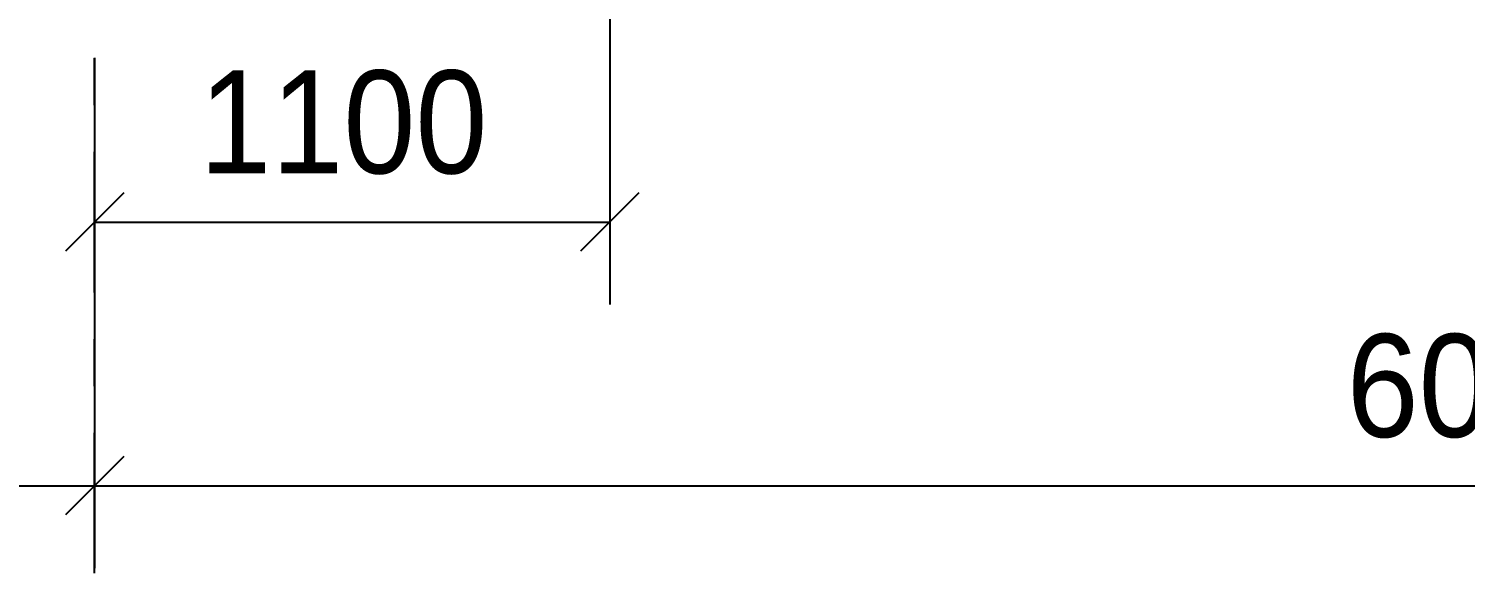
# Model space of a CAD drawing. Header units: millimetres. Extents: x 0 to 594, y 0 to 420.
# Drawn here: x 344.34 to 375.02, y 271.39 to 283.02 of the extents above; entities that cross this region are included whole.
import ezdxf

# ---------------------------------------------------------------- set-up
doc = ezdxf.new("R2010")
doc.units = ezdxf.units.MM
doc.header["$MEASUREMENT"] = 0
doc.linetypes.add('XKITLINE00', pattern=[0])
doc.linetypes.add('XKITLINE03', pattern=[6, 3, -1, 1, -1])
doc.layers.add('dimension', color=7, linetype='Continuous')
doc.layers.add('grid', color=7, linetype='Continuous')
doc.styles.add('STYLE_1', font='ARIAL.TTF', dxfattribs={"height": 0.2})

# ---------------------------------------------------------------- blocks, each defined once
blk = doc.blocks.new('*D555')
at = {"layer": 'dimension', "color": 1, "linetype": 'XKITLINE00'}
for p, q in [((372.183, 1420.628), (372.183, 1410.652)), ((372.805, 1413.034), (371.56, 1411.79)), ((372.183, 1412.412), (432.183, 1412.412))]:
    blk.add_line(p, q, dxfattribs=at)
at = {"layer": 'dimension', "color": 1, "style": 'STYLE_1', "width": 0.9}
blk.add_text('6000', height=2.2, dxfattribs=at).set_placement((398.919, 1413.452))
blk = doc.blocks.new('*D655')
at = {"layer": 'dimension', "color": 1, "linetype": 'XKITLINE00'}
for p, q in [((383.183, 1427.931), (383.183, 1416.283)), ((372.183, 1421.549), (372.183, 1416.283)), ((372.805, 1418.665), (371.56, 1417.42)), ((383.805, 1418.665), (382.56, 1417.42)), ((372.183, 1418.043), (383.183, 1418.043))]:
    blk.add_line(p, q, dxfattribs=at)
at = {"layer": 'dimension', "color": 1, "style": 'STYLE_1', "width": 0.9}
blk.add_text('1100', height=2.2, dxfattribs=at).set_placement((374.419, 1419.083))
blk = doc.blocks.new('*D658')
at = {"layer": 'grid', "color": 4, "linetype": 'XKITLINE03'}
blk.add_line((372.183, 1410.541), (372.183, 1487.23), dxfattribs=at)
blk = doc.blocks.new('*D667')
at = {"layer": 'dimension', "color": 1, "linetype": 'XKITLINE00'}
for p, q in [((352.683, 1424.147), (352.683, 1410.652)), ((372.183, 1420.628), (372.183, 1410.652)), ((353.305, 1413.034), (352.06, 1411.79)), ((372.805, 1413.034), (371.56, 1411.79)), ((352.683, 1412.412), (372.183, 1412.412))]:
    blk.add_line(p, q, dxfattribs=at)
at = {"layer": 'dimension', "color": 1, "style": 'STYLE_1', "width": 0.9}
blk.add_text('1950', height=2.2, dxfattribs=at).set_placement((359.169, 1413.452))

msp = doc.modelspace()

# ---------------------------------------------------------------- block references
at = {"layer": 'dimension'}
for name in ['*D655', '*D667', '*D555']:
    msp.add_blockref(name, (-26.435, -1139.151), dxfattribs=at)
at = {"layer": 'grid'}
msp.add_blockref('*D658', (-26.435, -1139.151), dxfattribs=at)

doc.saveas('drawing.dxf')
